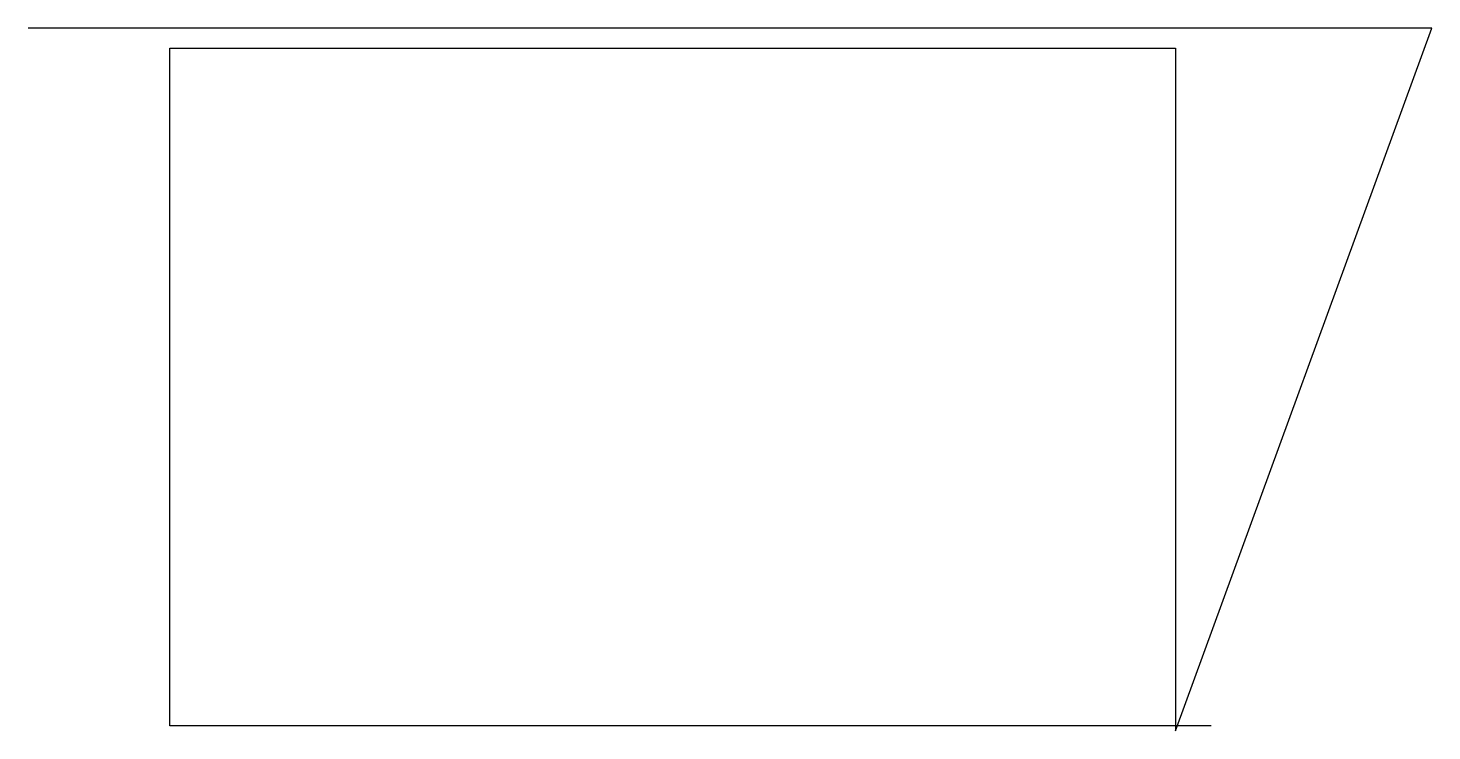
# Model space of a CAD drawing. Header units: metres. Extents: x 5936 to 7306, y 17 to 703.
import ezdxf

# ---------------------------------------------------------------- set-up
doc = ezdxf.new("R2010")
doc.units = ezdxf.units.M

msp = doc.modelspace()

# ---------------------------------------------------------------- linework, layer by layer
at = {"layer": 'TOOL_0'}
for p, q in [((5937.158, 703.366), (5936.158, 703.366)), ((7305.462, 703.366), (5937.158, 703.366)), ((7056.109, 17.199), (7306.462, 703.366)), ((7306.462, 703.366), (7305.462, 703.366)), ((7305.462, 703.366), (7306.462, 703.366)), ((7306.462, 703.366), (7305.462, 703.366)), ((6074.609, 22.199), (6074.609, 683.699)), ((6074.609, 683.699), (7056.109, 683.699)), ((7056.109, 683.699), (7056.109, 22.199)), ((7056.109, 22.199), (6074.609, 22.199)), ((7091.109, 22.199), (7056.109, 22.199)), ((7056.109, 22.199), (7056.109, 17.199))]:
    msp.add_line(p, q, dxfattribs=at)

doc.saveas('drawing.dxf')
